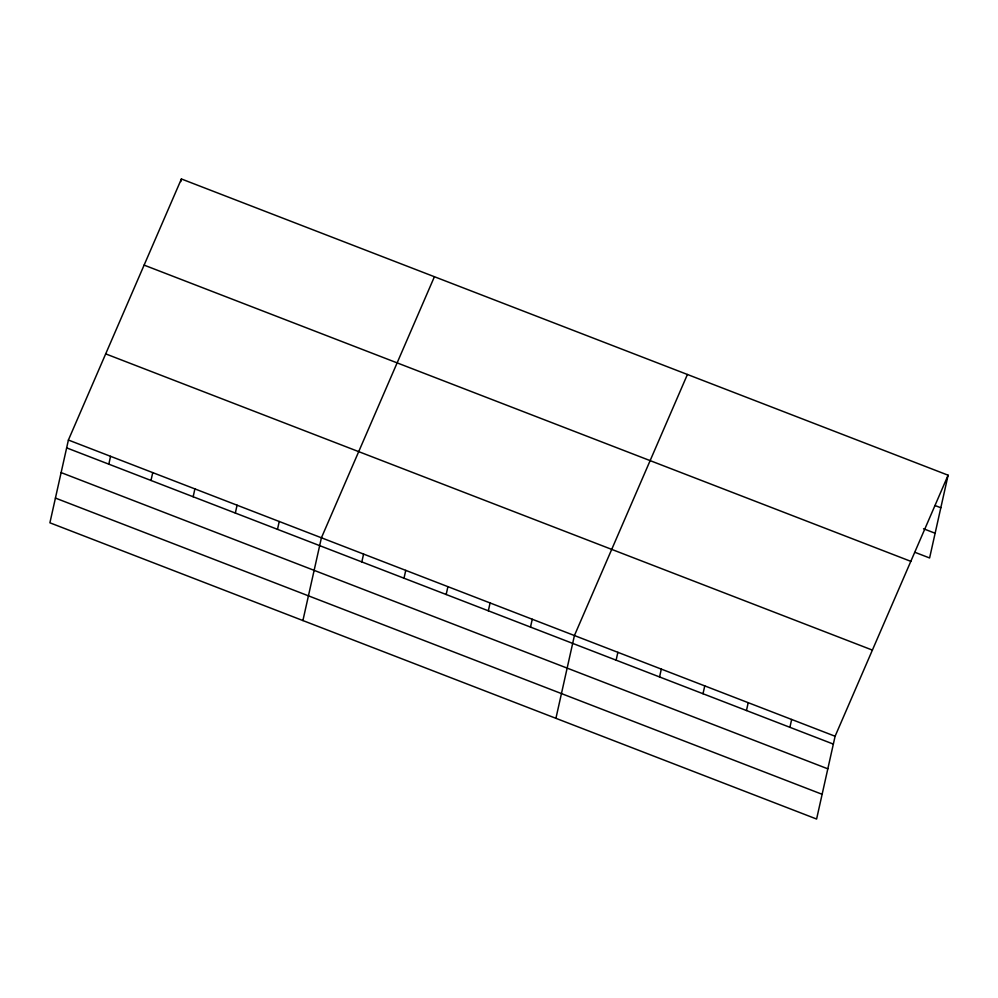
<?xml version="1.0" encoding="UTF-8"?>
<svg xmlns="http://www.w3.org/2000/svg" width="998" height="998" viewBox="0 0 998 998"><rect width="100%" height="100%" fill="white"/><g stroke="black" fill="none" stroke-linecap="round" stroke-linejoin="round"><path stroke-width="1.5" d="M68.4 440.031L49.9 522.802L816.601 819.034L835.101 736.25L948.1 475.198L181.399 178.966L68.4 440.031L835.101 736.25M108.819 464.17L110.566 456.323M180.813 181.586L181.399 178.966M150.985 480.462L152.744 472.615M193.15 496.755L194.909 488.908M235.328 513.047L237.075 505.2M277.494 529.339L279.24 521.492M302.905 620.556L321.418 537.785L434.417 276.72M361.825 561.911L363.584 554.077M404.003 578.204L405.749 570.369M446.168 594.496L447.915 586.662M488.334 610.788L490.093 602.954M530.499 627.081L532.258 619.247M555.923 718.31L574.424 635.539L687.422 374.475M616.115 660.165L617.874 652.318M659.566 676.956L661.312 669.109M703.004 693.735L704.763 685.9M746.454 710.526L748.213 702.679M789.905 727.305L791.651 719.471M948.1 475.198L929.6 557.969L915.116 552.381M935.026 505.524L940.815 507.757M923.537 528.765L935.126 533.244M144.111 265.119L910.812 561.338M105.688 353.878L872.389 650.097M66.654 447.877L833.342 744.096M61.128 472.603L827.816 768.822M55.426 498.077L822.127 794.296"/></g></svg>
